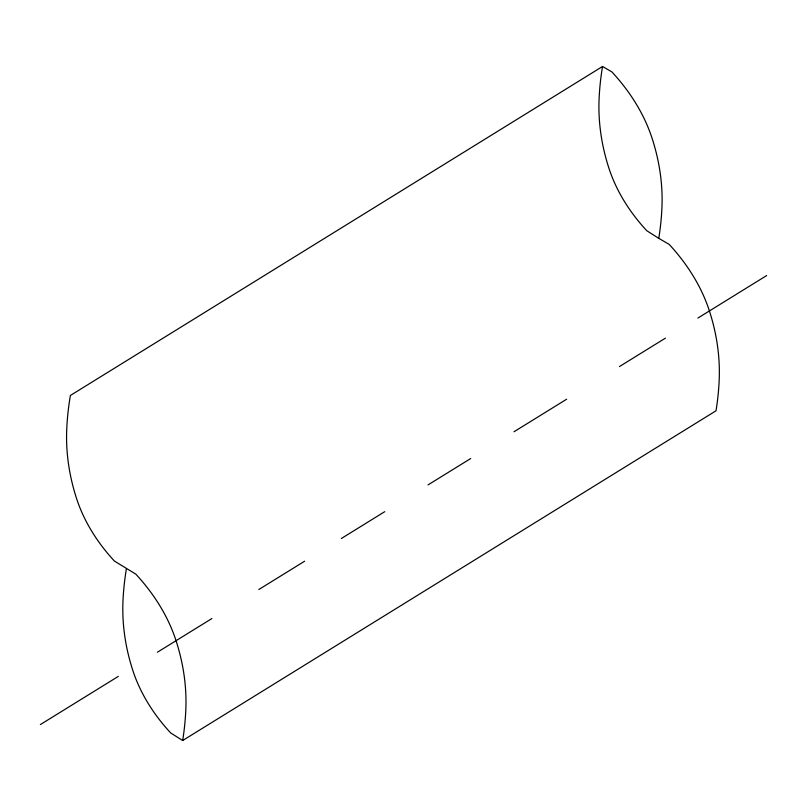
<?xml version="1.0" encoding="UTF-8"?>
<svg xmlns="http://www.w3.org/2000/svg" width="807" height="807" viewBox="0 0 807 807"><rect width="100%" height="100%" fill="white"/><g stroke="black" fill="none" stroke-linecap="round" stroke-linejoin="round"><path stroke-width="1.21" d="M182.664 740.523L716.021 410.783A483.312 355.191 16.7 0 0 719.148 380.833A319.925 235.119 16.7 0 0 709.403 310.947A216.901 159.403 16.7 0 0 669.185 244.4L658.774 238.337A483.312 355.191 16.7 0 0 661.901 208.388A319.925 235.119 16.7 0 0 652.157 138.501A216.901 159.403 16.7 0 0 611.938 71.954L602.536 66.477L70.411 395.45A483.312 355.191 16.7 0 0 66.769 428.477A319.925 235.119 16.7 0 0 76.514 498.363A204.272 150.122 16.7 0 0 114.392 561.036L135.828 574.15A216.901 159.403 16.7 0 1 176.047 640.697A319.925 235.119 16.7 0 1 185.781 710.584A483.312 355.191 16.7 0 1 182.664 740.523L170.63 732.897A204.272 150.122 16.7 0 1 132.751 670.224A319.925 235.119 16.7 0 1 123.007 600.337A483.312 355.191 16.7 0 1 126.417 568.663M40.35 724.585L118.326 676.377M157.395 652.227L211.918 618.525M258.805 589.534L304.602 561.218M341.331 538.511L384.737 511.678M428.023 484.916L470.703 458.527M513.988 431.765L566.675 399.193M619.463 366.56L665.422 338.143M697.924 318.049L766.65 275.56M658.774 238.337L646.74 230.701A204.272 150.122 16.7 0 1 608.861 168.027A319.925 235.119 16.7 0 1 599.127 98.141A483.312 355.191 16.7 0 1 602.536 66.477"/></g></svg>
